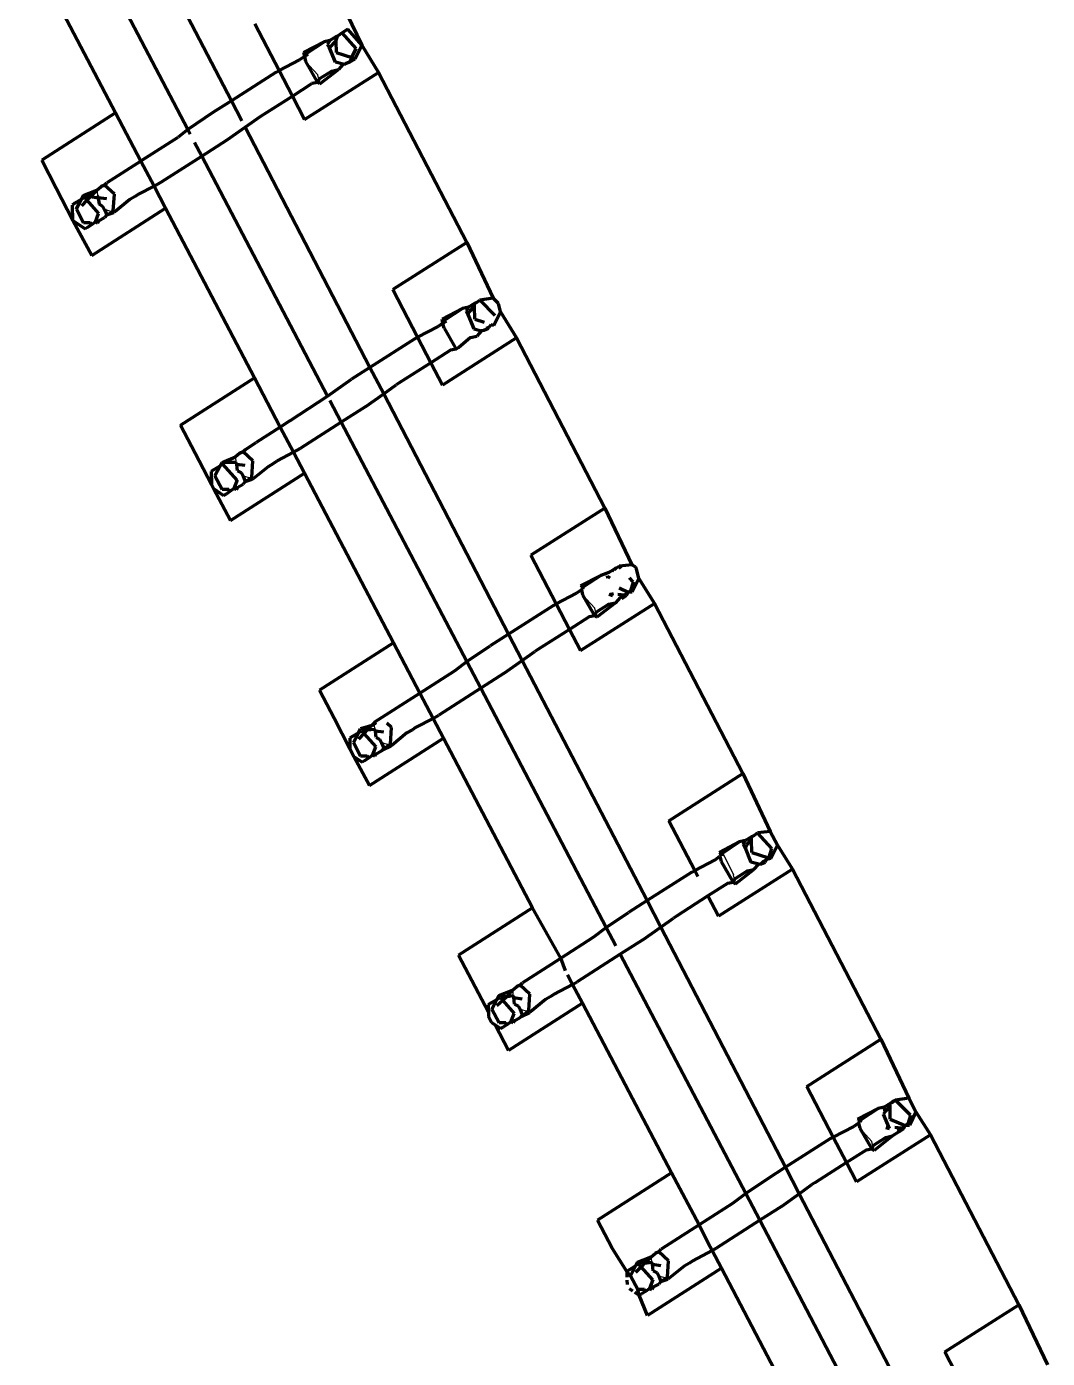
# Model space of a CAD drawing. Header units: millimetres. Extents: x 4307 to 31003, y 2809 to 20009.
# Drawn here: x 11509.46 to 11527.03, y 12521.96 to 12544.88 of the extents above; entities that cross this region are included whole.
import ezdxf

# ---------------------------------------------------------------- set-up
doc = ezdxf.new("R2010")
doc.units = ezdxf.units.MM
doc.layers.add('ProfileEdges', color=7, linetype='Continuous')

msp = doc.modelspace()

# ---------------------------------------------------------------- linework, layer by layer
for p, q in [((11514.265, 12544.413), (11514.226, 12544.438)), ((11514.261, 12544.281), (11514.472, 12544.054)), ((11514.451, 12543.952), (11514.49, 12543.977)), ((11514.49, 12543.977), (11514.472, 12544.054)), ((11510.67, 12542.069), (11510.674, 12542.043)), ((11510.674, 12542.043), (11510.678, 12541.973)), ((11510.932, 12541.698), (11510.801, 12541.735)), ((11510.96, 12541.683), (11510.932, 12541.698)), ((11516.61, 12539.849), (11516.649, 12539.824)), ((11516.835, 12539.363), (11516.894, 12539.357)), ((11513.054, 12537.48), (11513.062, 12537.384)), ((11513.317, 12537.109), (11513.186, 12537.146)), ((11513.344, 12537.094), (11513.317, 12537.109)), ((11519.029, 12535.103), (11519.24, 12534.875)), ((11519.219, 12534.774), (11519.258, 12534.798)), ((11519.258, 12534.798), (11519.24, 12534.875)), ((11515.438, 12532.891), (11515.442, 12532.865)), ((11515.442, 12532.865), (11515.446, 12532.794)), ((11515.701, 12532.52), (11515.57, 12532.557)), ((11515.728, 12532.504), (11515.701, 12532.52)), ((11521.454, 12530.636), (11521.625, 12530.286)), ((11521.604, 12530.185), (11521.643, 12530.209)), ((11521.643, 12530.209), (11521.625, 12530.286)), ((11517.822, 12528.301), (11517.826, 12528.276)), ((11517.826, 12528.276), (11517.83, 12528.205)), ((11518.085, 12527.931), (11517.954, 12527.968)), ((11518.113, 12527.915), (11518.085, 12527.931)), ((11523.798, 12525.924), (11524.009, 12525.697)), ((11523.988, 12525.595), (11524.027, 12525.62)), ((11524.027, 12525.62), (11524.009, 12525.697)), ((11520.207, 12523.712), (11520.211, 12523.687)), ((11520.211, 12523.687), (11520.215, 12523.616)), ((11520.469, 12523.342), (11520.339, 12523.379)), ((11520.497, 12523.326), (11520.469, 12523.342))]:
    msp.add_line(p, q)
at = {"layer": 'ProfileEdges', "lineweight": 211}
for p, q in [((11510.838, 12547.741), (11512.985, 12543.608)), ((11512.235, 12543.112), (11510.076, 12547.232)), ((11510.992, 12543.399), (11509.461, 12546.319)), ((11514.664, 12545.74), (11515.229, 12544.562)), ((11513.806, 12544.127), (11513.389, 12544.93)), ((11514.681, 12544.645), (11514.579, 12544.619)), ((11514.681, 12544.645), (11514.642, 12544.578)), ((11514.673, 12544.52), (11514.784, 12544.632)), ((11514.783, 12544.707), (11514.681, 12544.645)), ((11514.812, 12544.72), (11514.783, 12544.707)), ((11514.783, 12544.707), (11514.784, 12544.632)), ((11514.784, 12544.632), (11514.812, 12544.72)), ((11514.784, 12544.632), (11514.788, 12544.437)), ((11514.889, 12544.777), (11514.812, 12544.72)), ((11514.987, 12544.837), (11514.889, 12544.777)), ((11515.134, 12544.504), (11514.889, 12544.777)), ((11515.229, 12544.562), (11514.987, 12544.837)), ((11514.226, 12544.438), (11514.579, 12544.619)), ((11514.226, 12544.438), (11514.241, 12544.37)), ((11514.265, 12544.413), (11514.241, 12544.37)), ((11514.302, 12544.404), (11514.241, 12544.37)), ((11514.265, 12544.413), (11514.579, 12544.619)), ((11514.673, 12544.52), (11514.642, 12544.578)), ((11514.774, 12544.272), (11514.673, 12544.52)), ((11514.788, 12544.437), (11515.056, 12544.35)), ((11515.056, 12544.35), (11515.134, 12544.504)), ((11515.116, 12544.331), (11515.229, 12544.562)), ((11515.229, 12544.562), (11515.518, 12544.096)), ((11513.806, 12544.127), (11514.158, 12544.312)), ((11514.241, 12544.37), (11514.158, 12544.312)), ((11514.241, 12544.37), (11514.261, 12544.281)), ((11514.261, 12544.281), (11514.451, 12543.952)), ((11514.908, 12544.238), (11514.774, 12544.272)), ((11514.908, 12544.238), (11514.826, 12544.147)), ((11514.908, 12544.238), (11514.947, 12544.241)), ((11515.016, 12544.27), (11514.947, 12544.241)), ((11515.016, 12544.27), (11515.056, 12544.35)), ((11515.016, 12544.27), (11515.116, 12544.331)), ((11515.056, 12544.35), (11515.116, 12544.331)), ((11513.758, 12544.1), (11512.985, 12543.608)), ((11513.758, 12544.1), (11513.806, 12544.127)), ((11513.806, 12544.127), (11514.034, 12543.688)), ((11514.243, 12543.285), (11515.518, 12544.096)), ((11514.451, 12543.952), (11514.47, 12543.919)), ((11514.49, 12543.977), (11514.47, 12543.919)), ((11514.714, 12544.119), (11514.49, 12543.977)), ((11514.509, 12543.897), (11514.826, 12544.147)), ((11514.714, 12544.119), (11514.826, 12544.147)), ((11515.518, 12544.096), (11517.039, 12541.169)), ((11514.034, 12543.688), (11514.372, 12543.902)), ((11514.47, 12543.919), (11514.372, 12543.902)), ((11514.509, 12543.897), (11514.47, 12543.919)), ((11512.985, 12543.608), (11512.667, 12543.405)), ((11512.985, 12543.608), (11513.165, 12543.261)), ((11513.49, 12543.342), (11514.034, 12543.688)), ((11514.243, 12543.285), (11514.034, 12543.688)), ((11510.992, 12543.399), (11509.72, 12542.583)), ((11511.428, 12542.568), (11510.992, 12543.399)), ((11512.667, 12543.405), (11512.235, 12543.112)), ((11513.222, 12543.152), (11513.49, 12543.342)), ((11512.235, 12543.112), (11512.071, 12542.982)), ((11512.276, 12543.035), (11512.235, 12543.112)), ((11512.914, 12542.932), (11513.222, 12543.152)), ((11513.222, 12543.152), (11515.37, 12539.019)), ((11511.501, 12542.618), (11512.071, 12542.982)), ((11512.476, 12542.653), (11512.352, 12542.89)), ((11512.476, 12542.653), (11512.914, 12542.932)), ((11509.971, 12542.105), (11509.72, 12542.583)), ((11511.428, 12542.568), (11510.842, 12542.196)), ((11511.501, 12542.618), (11511.428, 12542.568)), ((11511.428, 12542.568), (11511.654, 12542.138)), ((11511.784, 12542.211), (11512.476, 12542.653)), ((11514.641, 12538.525), (11512.476, 12542.653)), ((11510.258, 12541.546), (11509.971, 12542.105)), ((11510.67, 12542.069), (11510.739, 12542.124)), ((11510.802, 12542.153), (11510.739, 12542.124)), ((11510.802, 12542.153), (11510.842, 12542.196)), ((11510.971, 12541.997), (11510.802, 12542.153)), ((11511.388, 12541.998), (11511.654, 12542.138)), ((11511.654, 12542.138), (11511.784, 12542.211)), ((11511.654, 12542.138), (11511.853, 12541.759)), ((11510.402, 12541.909), (11510.292, 12541.843)), ((11510.317, 12541.742), (11510.402, 12541.909)), ((11510.402, 12541.909), (11510.435, 12541.975)), ((11510.456, 12541.944), (11510.402, 12541.909)), ((11510.499, 12541.896), (11510.403, 12541.798)), ((11510.435, 12541.975), (11510.67, 12542.069)), ((11510.435, 12541.975), (11510.56, 12541.958)), ((11510.456, 12541.944), (11510.499, 12541.896)), ((11510.499, 12541.896), (11510.56, 12541.958)), ((11510.499, 12541.896), (11510.7, 12541.668)), ((11510.56, 12541.958), (11510.67, 12542.069)), ((11510.56, 12541.958), (11510.695, 12541.939)), ((11510.695, 12541.939), (11510.678, 12541.973)), ((11510.839, 12541.919), (11510.695, 12541.939)), ((11510.695, 12541.939), (11510.707, 12541.827)), ((11510.952, 12541.714), (11510.971, 12541.997)), ((11511.239, 12541.905), (11510.982, 12541.697)), ((11511.331, 12541.957), (11511.239, 12541.905)), ((11511.388, 12541.998), (11511.331, 12541.957)), ((11510.292, 12541.843), (11510.253, 12541.813)), ((11510.258, 12541.546), (11510.253, 12541.813)), ((11510.317, 12541.742), (11510.44, 12541.506)), ((11510.581, 12540.943), (11511.853, 12541.759)), ((11510.644, 12541.522), (11510.7, 12541.668)), ((11510.773, 12541.79), (11510.707, 12541.827)), ((11510.801, 12541.735), (11510.773, 12541.79)), ((11510.801, 12541.735), (11510.839, 12541.644)), ((11510.839, 12541.644), (11510.802, 12541.596)), ((11510.839, 12541.644), (11510.932, 12541.698)), ((11510.839, 12541.644), (11510.96, 12541.683)), ((11510.932, 12541.698), (11510.952, 12541.714)), ((11510.96, 12541.683), (11510.952, 12541.714)), ((11510.982, 12541.697), (11510.96, 12541.683)), ((11511.853, 12541.759), (11513.384, 12538.838)), ((11510.258, 12541.546), (11510.466, 12541.404)), ((11510.581, 12540.943), (11510.258, 12541.546)), ((11510.555, 12541.504), (11510.44, 12541.506)), ((11510.509, 12541.428), (11510.466, 12541.404)), ((11510.581, 12541.475), (11510.509, 12541.428)), ((11510.581, 12541.475), (11510.555, 12541.504)), ((11510.581, 12541.475), (11510.644, 12541.522)), ((11510.644, 12541.522), (11510.682, 12541.502)), ((11510.702, 12541.542), (11510.682, 12541.502)), ((11510.702, 12541.542), (11510.802, 12541.596)), ((11517.039, 12541.169), (11515.764, 12540.358)), ((11517.039, 12541.169), (11517.491, 12540.208)), ((11516.19, 12539.538), (11515.764, 12540.358)), ((11517.065, 12540.056), (11516.964, 12540.03)), ((11517.065, 12540.056), (11517.027, 12539.988)), ((11517.168, 12540.118), (11517.065, 12540.056)), ((11517.168, 12540.064), (11517.085, 12539.978)), ((11517.196, 12540.131), (11517.168, 12540.118)), ((11517.168, 12540.064), (11517.168, 12540.118)), ((11517.172, 12539.848), (11517.168, 12540.064)), ((11517.196, 12540.131), (11517.259, 12540.173)), ((11517.491, 12540.208), (11517.259, 12540.173)), ((11517.259, 12540.173), (11517.518, 12539.914)), ((11517.584, 12540.12), (11517.491, 12540.208)), ((11517.614, 12539.973), (11517.584, 12540.12)), ((11516.61, 12539.849), (11516.964, 12540.03)), ((11516.625, 12539.781), (11516.61, 12539.849)), ((11516.649, 12539.824), (11516.625, 12539.781)), ((11516.686, 12539.814), (11516.625, 12539.781)), ((11516.964, 12540.03), (11516.649, 12539.824)), ((11517.027, 12539.988), (11517.057, 12539.931)), ((11517.085, 12539.978), (11517.057, 12539.931)), ((11517.057, 12539.931), (11517.158, 12539.683)), ((11517.172, 12539.848), (11517.333, 12539.796)), ((11517.614, 12539.973), (11517.5, 12539.742)), ((11517.614, 12539.973), (11517.893, 12539.525)), ((11516.19, 12539.538), (11516.542, 12539.723)), ((11516.625, 12539.781), (11516.542, 12539.723)), ((11516.645, 12539.692), (11516.625, 12539.781)), ((11516.645, 12539.692), (11516.835, 12539.363)), ((11517.158, 12539.683), (11517.292, 12539.649)), ((11517.292, 12539.649), (11517.211, 12539.557)), ((11517.331, 12539.652), (11517.292, 12539.649)), ((11517.4, 12539.681), (11517.331, 12539.652)), ((11517.417, 12539.704), (11517.371, 12539.69)), ((11517.4, 12539.681), (11517.417, 12539.704)), ((11517.449, 12539.749), (11517.417, 12539.704)), ((11517.5, 12539.742), (11517.449, 12539.749)), ((11516.143, 12539.511), (11515.37, 12539.019)), ((11516.143, 12539.511), (11516.19, 12539.538)), ((11516.19, 12539.538), (11516.419, 12539.098)), ((11517.893, 12539.525), (11516.618, 12538.714)), ((11516.835, 12539.363), (11516.854, 12539.33)), ((11516.894, 12539.357), (11516.854, 12539.33)), ((11517.098, 12539.53), (11516.894, 12539.357)), ((11517.098, 12539.53), (11517.211, 12539.557)), ((11519.414, 12536.598), (11517.893, 12539.525)), ((11516.756, 12539.313), (11516.419, 12539.098)), ((11516.854, 12539.33), (11516.756, 12539.313)), ((11515.37, 12539.019), (11515.051, 12538.816)), ((11515.37, 12539.019), (11515.607, 12538.563)), ((11516.419, 12539.098), (11515.874, 12538.753)), ((11516.618, 12538.714), (11516.419, 12539.098)), ((11512.112, 12538.022), (11513.384, 12538.838)), ((11513.827, 12537.992), (11513.384, 12538.838)), ((11514.641, 12538.525), (11515.051, 12538.816)), ((11515.607, 12538.563), (11515.823, 12538.719)), ((11515.874, 12538.753), (11515.823, 12538.719)), ((11513.992, 12538.097), (11514.641, 12538.525)), ((11514.877, 12538.074), (11514.679, 12538.451)), ((11515.298, 12538.343), (11515.607, 12538.563)), ((11515.607, 12538.563), (11517.754, 12534.429)), ((11515.298, 12538.343), (11514.877, 12538.074)), ((11512.363, 12537.544), (11512.112, 12538.022)), ((11513.827, 12537.992), (11513.41, 12537.724)), ((11513.992, 12538.097), (11513.827, 12537.992)), ((11513.827, 12537.992), (11514.055, 12537.558)), ((11514.877, 12538.074), (11514.169, 12537.622)), ((11517.036, 12533.956), (11514.877, 12538.074)), ((11512.642, 12537), (11512.363, 12537.544)), ((11513.123, 12537.535), (11513.054, 12537.48)), ((11513.186, 12537.564), (11513.123, 12537.535)), ((11513.186, 12537.564), (11513.227, 12537.607)), ((11513.355, 12537.408), (11513.186, 12537.564)), ((11513.227, 12537.607), (11513.41, 12537.724)), ((11513.772, 12537.409), (11514.055, 12537.558)), ((11514.055, 12537.558), (11514.169, 12537.622)), ((11514.055, 12537.558), (11514.244, 12537.198)), ((11512.677, 12537.254), (11512.792, 12537.324)), ((11512.702, 12537.153), (11512.792, 12537.324)), ((11512.792, 12537.324), (11512.824, 12537.384)), ((11512.84, 12537.355), (11512.792, 12537.324)), ((11512.824, 12537.384), (11513.054, 12537.48)), ((11513.062, 12537.384), (11512.824, 12537.384)), ((11513.084, 12537.079), (11512.84, 12537.355)), ((11513.08, 12537.349), (11513.062, 12537.384)), ((11513.223, 12537.33), (11513.08, 12537.349)), ((11513.092, 12537.238), (11513.08, 12537.349)), ((11513.337, 12537.125), (11513.355, 12537.408)), ((11513.623, 12537.315), (11513.367, 12537.108)), ((11513.623, 12537.315), (11513.715, 12537.367)), ((11513.715, 12537.367), (11513.772, 12537.409)), ((11512.677, 12537.254), (11512.637, 12537.224)), ((11512.637, 12537.224), (11512.642, 12537)), ((11512.702, 12537.153), (11512.825, 12536.917)), ((11512.972, 12536.382), (11514.244, 12537.198)), ((11513.084, 12537.079), (11513.028, 12536.933)), ((11513.157, 12537.201), (11513.092, 12537.238)), ((11513.186, 12537.146), (11513.157, 12537.201)), ((11513.186, 12537.146), (11513.223, 12537.055)), ((11513.223, 12537.055), (11513.317, 12537.109)), ((11513.223, 12537.055), (11513.344, 12537.094)), ((11513.317, 12537.109), (11513.337, 12537.125)), ((11513.344, 12537.094), (11513.337, 12537.125)), ((11513.367, 12537.108), (11513.344, 12537.094)), ((11515.775, 12534.277), (11514.244, 12537.198)), ((11512.677, 12536.932), (11512.642, 12537)), ((11512.677, 12536.932), (11512.851, 12536.815)), ((11512.972, 12536.382), (11512.677, 12536.932)), ((11512.939, 12536.915), (11512.825, 12536.917)), ((11512.851, 12536.815), (11512.893, 12536.838)), ((11512.965, 12536.886), (11512.893, 12536.838)), ((11512.965, 12536.886), (11512.939, 12536.915)), ((11512.965, 12536.886), (11513.028, 12536.933)), ((11513.086, 12536.952), (11513.028, 12536.933)), ((11513.066, 12536.913), (11513.028, 12536.933)), ((11513.086, 12536.952), (11513.066, 12536.913)), ((11513.086, 12536.952), (11513.186, 12537.007)), ((11513.223, 12537.055), (11513.186, 12537.007)), ((11519.414, 12536.598), (11518.139, 12535.787)), ((11519.414, 12536.598), (11519.875, 12535.619)), ((11518.574, 12534.949), (11518.139, 12535.787)), ((11519.48, 12535.486), (11519.342, 12535.439)), ((11519.552, 12535.529), (11519.48, 12535.486)), ((11519.552, 12535.529), (11519.538, 12535.505)), ((11519.606, 12535.566), (11519.552, 12535.529)), ((11519.58, 12535.542), (11519.606, 12535.566)), ((11519.606, 12535.566), (11519.658, 12535.599)), ((11519.875, 12535.619), (11519.658, 12535.599)), ((11519.694, 12535.558), (11519.658, 12535.599)), ((11519.941, 12535.583), (11519.875, 12535.619)), ((11519.941, 12535.583), (11519.959, 12535.549)), ((11519.998, 12535.383), (11519.959, 12535.549)), ((11518.995, 12535.259), (11519.342, 12535.439)), ((11519.034, 12535.235), (11518.995, 12535.259)), ((11519.034, 12535.235), (11519.01, 12535.191)), ((11519.342, 12535.439), (11519.034, 12535.235)), ((11519.07, 12535.225), (11519.034, 12535.235)), ((11519.466, 12535.383), (11519.459, 12535.428)), ((11519.491, 12535.425), (11519.466, 12535.383)), ((11519.658, 12535.226), (11519.812, 12535.147)), ((11519.902, 12535.325), (11519.839, 12535.396)), ((11519.902, 12535.325), (11519.856, 12535.175)), ((11519.998, 12535.383), (11519.884, 12535.153)), ((11519.998, 12535.383), (11520.268, 12534.953)), ((11518.574, 12534.949), (11518.926, 12535.134)), ((11519.01, 12535.191), (11518.926, 12535.134)), ((11519.01, 12535.191), (11519.029, 12535.103)), ((11519.029, 12535.103), (11519.219, 12534.774)), ((11519.481, 12535.115), (11519.542, 12535.094)), ((11519.542, 12535.094), (11519.53, 12535.143)), ((11519.677, 12535.059), (11519.595, 12534.968)), ((11519.633, 12535.114), (11519.755, 12535.101)), ((11519.755, 12535.101), (11519.677, 12535.059)), ((11519.704, 12535.041), (11519.784, 12535.092)), ((11519.812, 12535.147), (11519.755, 12535.101)), ((11519.755, 12535.101), (11519.784, 12535.092)), ((11519.812, 12535.147), (11519.784, 12535.092)), ((11519.856, 12535.175), (11519.812, 12535.147)), ((11519.812, 12535.147), (11519.884, 12535.153)), ((11518.527, 12534.922), (11517.754, 12534.429)), ((11518.527, 12534.922), (11518.574, 12534.949)), ((11518.574, 12534.949), (11518.803, 12534.509)), ((11518.993, 12534.143), (11520.268, 12534.953)), ((11519.219, 12534.774), (11519.238, 12534.741)), ((11519.258, 12534.798), (11519.238, 12534.741)), ((11519.483, 12534.941), (11519.258, 12534.798)), ((11519.595, 12534.968), (11519.277, 12534.718)), ((11519.483, 12534.941), (11519.595, 12534.968)), ((11521.789, 12532.026), (11520.268, 12534.953)), ((11519.14, 12534.724), (11518.803, 12534.509)), ((11519.238, 12534.741), (11519.14, 12534.724)), ((11519.238, 12534.741), (11519.277, 12534.718)), ((11517.754, 12534.429), (11517.436, 12534.227)), ((11517.754, 12534.429), (11517.991, 12533.973)), ((11518.803, 12534.509), (11518.258, 12534.164)), ((11518.993, 12534.143), (11518.803, 12534.509)), ((11515.775, 12534.277), (11514.503, 12533.461)), ((11516.228, 12533.413), (11515.775, 12534.277)), ((11517.036, 12533.956), (11517.436, 12534.227)), ((11517.991, 12533.973), (11518.208, 12534.13)), ((11518.258, 12534.164), (11518.208, 12534.13)), ((11516.839, 12533.804), (11517.036, 12533.956)), ((11517.278, 12533.495), (11517.036, 12533.956)), ((11517.682, 12533.754), (11517.991, 12533.973)), ((11517.991, 12533.973), (11520.138, 12529.84)), ((11516.228, 12533.413), (11516.839, 12533.804)), ((11517.682, 12533.754), (11517.278, 12533.495)), ((11514.754, 12532.983), (11514.503, 12533.461)), ((11515.451, 12532.915), (11516.228, 12533.413)), ((11516.228, 12533.413), (11516.456, 12532.978)), ((11517.278, 12533.495), (11516.553, 12533.033)), ((11519.437, 12529.378), (11517.278, 12533.495)), ((11515.025, 12532.453), (11514.754, 12532.983)), ((11516.156, 12532.82), (11516.456, 12532.978)), ((11516.456, 12532.978), (11516.553, 12533.033)), ((11516.456, 12532.978), (11516.635, 12532.637)), ((11515.061, 12532.664), (11515.177, 12532.734)), ((11515.086, 12532.564), (11515.177, 12532.734)), ((11515.265, 12532.719), (11515.171, 12532.62)), ((11515.177, 12532.734), (11515.209, 12532.795)), ((11515.177, 12532.734), (11515.225, 12532.765)), ((11515.442, 12532.865), (11515.209, 12532.795)), ((11515.209, 12532.795), (11515.322, 12532.779)), ((11515.225, 12532.765), (11515.265, 12532.719)), ((11515.322, 12532.779), (11515.265, 12532.719)), ((11515.265, 12532.719), (11515.469, 12532.49)), ((11515.438, 12532.891), (11515.322, 12532.779)), ((11515.322, 12532.779), (11515.446, 12532.794)), ((11515.438, 12532.891), (11515.451, 12532.915)), ((11515.481, 12532.9), (11515.438, 12532.891)), ((11515.451, 12532.915), (11515.442, 12532.865)), ((11515.464, 12532.76), (11515.446, 12532.794)), ((11515.607, 12532.74), (11515.464, 12532.76)), ((11515.476, 12532.649), (11515.464, 12532.76)), ((11515.74, 12532.818), (11515.66, 12532.892)), ((11515.721, 12532.536), (11515.74, 12532.818)), ((11516.007, 12532.726), (11515.751, 12532.519)), ((11516.1, 12532.778), (11516.007, 12532.726)), ((11516.156, 12532.82), (11516.1, 12532.778)), ((11515.061, 12532.664), (11515.021, 12532.634)), ((11515.021, 12532.634), (11515.025, 12532.453)), ((11515.086, 12532.564), (11515.209, 12532.328)), ((11515.363, 12531.821), (11516.635, 12532.637)), ((11515.413, 12532.344), (11515.469, 12532.49)), ((11515.542, 12532.611), (11515.476, 12532.649)), ((11515.57, 12532.557), (11515.542, 12532.611)), ((11515.57, 12532.557), (11515.608, 12532.466)), ((11515.599, 12532.44), (11515.701, 12532.52)), ((11515.599, 12532.44), (11515.728, 12532.504)), ((11515.701, 12532.52), (11515.721, 12532.536)), ((11515.728, 12532.504), (11515.721, 12532.536)), ((11515.751, 12532.519), (11515.728, 12532.504)), ((11518.166, 12529.717), (11516.635, 12532.637)), ((11515.093, 12532.321), (11515.025, 12532.453)), ((11515.093, 12532.321), (11515.235, 12532.226)), ((11515.363, 12531.821), (11515.093, 12532.321)), ((11515.323, 12532.326), (11515.209, 12532.328)), ((11515.278, 12532.249), (11515.235, 12532.226)), ((11515.349, 12532.297), (11515.278, 12532.249)), ((11515.349, 12532.297), (11515.323, 12532.326)), ((11515.349, 12532.297), (11515.413, 12532.344)), ((11515.471, 12532.363), (11515.413, 12532.344)), ((11515.451, 12532.324), (11515.413, 12532.344)), ((11515.471, 12532.363), (11515.451, 12532.324)), ((11515.471, 12532.363), (11515.571, 12532.418)), ((11515.608, 12532.466), (11515.571, 12532.418)), ((11515.571, 12532.418), (11515.599, 12532.44)), ((11520.514, 12531.216), (11521.789, 12532.026)), ((11521.789, 12532.026), (11522.259, 12531.03)), ((11520.959, 12530.359), (11520.514, 12531.216)), ((11521.834, 12530.877), (11521.726, 12530.85)), ((11521.795, 12530.81), (11521.834, 12530.877)), ((11521.936, 12530.94), (11521.834, 12530.877)), ((11521.937, 12530.885), (11521.853, 12530.799)), ((11521.964, 12530.952), (11521.936, 12530.94)), ((11521.937, 12530.885), (11521.936, 12530.94)), ((11521.941, 12530.669), (11521.937, 12530.885)), ((11521.964, 12530.952), (11522.042, 12531.01)), ((11522.259, 12531.03), (11522.042, 12531.01)), ((11522.287, 12530.736), (11522.042, 12531.01)), ((11522.382, 12530.794), (11522.259, 12531.03)), ((11521.726, 12530.85), (11521.379, 12530.67)), ((11521.379, 12530.67), (11521.418, 12530.646)), ((11521.418, 12530.646), (11521.393, 12530.605)), ((11521.418, 12530.646), (11521.726, 12530.85)), ((11521.418, 12530.646), (11521.454, 12530.636)), ((11521.795, 12530.81), (11521.825, 12530.752)), ((11521.853, 12530.799), (11521.825, 12530.752)), ((11521.825, 12530.752), (11521.927, 12530.505)), ((11521.941, 12530.669), (11522.209, 12530.582)), ((11522.241, 12530.586), (11522.287, 12530.736)), ((11522.382, 12530.794), (11522.268, 12530.563)), ((11522.382, 12530.794), (11522.643, 12530.382)), ((11520.959, 12530.359), (11521.311, 12530.545)), ((11521.311, 12530.545), (11521.393, 12530.605)), ((11521.393, 12530.605), (11521.414, 12530.513)), ((11521.414, 12530.513), (11521.604, 12530.185)), ((11522.061, 12530.47), (11521.927, 12530.505)), ((11521.979, 12530.379), (11522.061, 12530.47)), ((11522.061, 12530.47), (11522.1, 12530.474)), ((11522.14, 12530.512), (11522.1, 12530.474)), ((11522.1, 12530.474), (11522.169, 12530.503)), ((11522.193, 12530.551), (11522.14, 12530.512)), ((11522.169, 12530.503), (11522.14, 12530.512)), ((11522.169, 12530.503), (11522.193, 12530.551)), ((11522.241, 12530.586), (11522.193, 12530.551)), ((11522.268, 12530.563), (11522.193, 12530.551)), ((11522.209, 12530.582), (11522.241, 12530.586)), ((11522.241, 12530.586), (11522.268, 12530.563)), ((11520.911, 12530.333), (11520.138, 12529.84)), ((11520.911, 12530.333), (11520.959, 12530.359)), ((11521.013, 12530.254), (11520.959, 12530.359)), ((11522.643, 12530.382), (11521.368, 12529.571)), ((11521.604, 12530.185), (11521.623, 12530.152)), ((11521.643, 12530.209), (11521.623, 12530.152)), ((11521.867, 12530.351), (11521.643, 12530.209)), ((11521.662, 12530.129), (11521.979, 12530.379)), ((11521.867, 12530.351), (11521.979, 12530.379)), ((11522.643, 12530.382), (11524.164, 12527.455)), ((11521.525, 12530.134), (11521.186, 12529.921)), ((11521.623, 12530.152), (11521.525, 12530.134)), ((11521.623, 12530.152), (11521.662, 12530.129)), ((11520.138, 12529.84), (11519.82, 12529.638)), ((11520.138, 12529.84), (11520.375, 12529.384)), ((11521.186, 12529.921), (11520.643, 12529.575)), ((11521.368, 12529.571), (11521.186, 12529.921)), ((11518.166, 12529.717), (11516.894, 12528.901)), ((11518.654, 12528.85), (11518.166, 12529.717)), ((11519.437, 12529.378), (11519.82, 12529.638)), ((11520.375, 12529.384), (11520.592, 12529.541)), ((11520.643, 12529.575), (11520.592, 12529.541)), ((11519.223, 12529.215), (11519.437, 12529.378)), ((11519.603, 12529.06), (11519.437, 12529.378)), ((11520.066, 12529.165), (11520.375, 12529.384)), ((11520.375, 12529.384), (11522.522, 12525.251)), ((11518.654, 12528.85), (11519.223, 12529.215)), ((11520.066, 12529.165), (11519.678, 12528.917)), ((11517.408, 12527.92), (11516.894, 12528.901)), ((11518.63, 12528.833), (11517.995, 12528.428)), ((11518.654, 12528.85), (11518.63, 12528.833)), ((11518.736, 12528.631), (11518.654, 12528.85)), ((11519.678, 12528.917), (11518.937, 12528.443)), ((11521.837, 12524.799), (11519.678, 12528.917)), ((11517.822, 12528.301), (11517.891, 12528.357)), ((11517.955, 12528.386), (11517.891, 12528.357)), ((11517.955, 12528.386), (11517.995, 12528.428)), ((11518.124, 12528.229), (11517.955, 12528.386)), ((11518.54, 12528.231), (11518.857, 12528.399)), ((11518.857, 12528.399), (11518.77, 12528.566)), ((11518.857, 12528.399), (11518.937, 12528.443)), ((11518.857, 12528.399), (11519.027, 12528.076)), ((11517.445, 12528.075), (11517.555, 12528.141)), ((11517.47, 12527.974), (11517.555, 12528.141)), ((11517.555, 12528.141), (11517.588, 12528.208)), ((11517.555, 12528.141), (11517.609, 12528.176)), ((11517.657, 12528.122), (11517.555, 12528.031)), ((11517.588, 12528.208), (11517.822, 12528.301)), ((11517.588, 12528.208), (11517.729, 12528.188)), ((11517.609, 12528.176), (11517.657, 12528.122)), ((11517.729, 12528.188), (11517.657, 12528.122)), ((11517.657, 12528.122), (11517.853, 12527.9)), ((11517.729, 12528.188), (11517.822, 12528.301)), ((11517.729, 12528.188), (11517.83, 12528.205)), ((11517.83, 12528.205), (11517.848, 12528.171)), ((11517.848, 12528.171), (11517.991, 12528.151)), ((11517.86, 12528.06), (11517.848, 12528.171)), ((11518.105, 12527.947), (11518.124, 12528.229)), ((11518.391, 12528.137), (11518.135, 12527.929)), ((11518.484, 12528.189), (11518.391, 12528.137)), ((11518.54, 12528.231), (11518.484, 12528.189)), ((11517.445, 12528.075), (11517.406, 12528.045)), ((11517.406, 12528.045), (11517.408, 12527.92)), ((11517.408, 12527.92), (11517.41, 12527.844)), ((11517.47, 12527.974), (11517.593, 12527.739)), ((11519.027, 12528.076), (11517.755, 12527.26)), ((11517.797, 12527.755), (11517.853, 12527.9)), ((11517.926, 12528.022), (11517.86, 12528.06)), ((11517.954, 12527.968), (11517.926, 12528.022)), ((11517.954, 12527.968), (11517.992, 12527.877)), ((11517.983, 12527.851), (11518.085, 12527.931)), ((11517.983, 12527.851), (11518.113, 12527.915)), ((11518.085, 12527.931), (11518.105, 12527.947)), ((11518.113, 12527.915), (11518.105, 12527.947)), ((11518.135, 12527.929), (11518.113, 12527.915)), ((11519.027, 12528.076), (11520.558, 12525.156)), ((11517.463, 12527.741), (11517.41, 12527.844)), ((11517.463, 12527.741), (11517.523, 12527.701)), ((11517.523, 12527.701), (11517.619, 12527.637)), ((11517.755, 12527.26), (11517.523, 12527.701)), ((11517.708, 12527.737), (11517.593, 12527.739)), ((11517.662, 12527.66), (11517.619, 12527.637)), ((11517.734, 12527.708), (11517.662, 12527.66)), ((11517.734, 12527.708), (11517.708, 12527.737)), ((11517.734, 12527.708), (11517.797, 12527.755)), ((11517.855, 12527.774), (11517.797, 12527.755)), ((11517.835, 12527.735), (11517.797, 12527.755)), ((11517.855, 12527.774), (11517.835, 12527.735)), ((11517.855, 12527.774), (11517.955, 12527.829)), ((11517.992, 12527.877), (11517.955, 12527.829)), ((11517.955, 12527.829), (11517.983, 12527.851)), ((11522.889, 12526.644), (11524.164, 12527.455)), ((11524.164, 12527.455), (11524.644, 12526.44)), ((11523.343, 12525.77), (11522.889, 12526.644)), ((11524.218, 12526.288), (11524.117, 12526.262)), ((11524.32, 12526.351), (11524.218, 12526.288)), ((11524.238, 12526.21), (11524.218, 12526.288)), ((11524.321, 12526.297), (11524.238, 12526.21)), ((11524.375, 12526.388), (11524.32, 12526.351)), ((11524.321, 12526.297), (11524.32, 12526.351)), ((11524.325, 12526.08), (11524.321, 12526.297)), ((11524.349, 12526.363), (11524.412, 12526.405)), ((11524.375, 12526.388), (11524.412, 12526.405)), ((11524.644, 12526.44), (11524.412, 12526.405)), ((11524.671, 12526.147), (11524.412, 12526.405)), ((11524.767, 12526.205), (11524.644, 12526.44)), ((11523.763, 12526.081), (11524.117, 12526.262)), ((11523.802, 12526.056), (11523.763, 12526.081)), ((11523.802, 12526.056), (11523.778, 12526.013)), ((11524.117, 12526.262), (11523.802, 12526.056)), ((11523.839, 12526.047), (11523.802, 12526.056)), ((11524.238, 12526.21), (11524.21, 12526.163)), ((11524.311, 12525.916), (11524.21, 12526.163)), ((11524.325, 12526.08), (11524.581, 12525.968)), ((11524.671, 12526.147), (11524.625, 12525.997)), ((11524.767, 12526.205), (11524.653, 12525.974)), ((11524.767, 12526.205), (11525.018, 12525.811)), ((11523.343, 12525.77), (11523.695, 12525.955)), ((11523.778, 12526.013), (11523.695, 12525.955)), ((11523.778, 12526.013), (11523.798, 12525.924)), ((11523.798, 12525.924), (11523.988, 12525.595)), ((11524.249, 12525.937), (11524.311, 12525.916)), ((11524.473, 12525.863), (11524.364, 12525.79)), ((11524.524, 12525.922), (11524.402, 12525.935)), ((11524.553, 12525.913), (11524.445, 12525.881)), ((11524.473, 12525.863), (11524.553, 12525.913)), ((11524.581, 12525.968), (11524.524, 12525.922)), ((11524.553, 12525.913), (11524.524, 12525.922)), ((11524.581, 12525.968), (11524.553, 12525.913)), ((11524.625, 12525.997), (11524.581, 12525.968)), ((11524.581, 12525.968), (11524.653, 12525.974)), ((11523.296, 12525.744), (11522.522, 12525.251)), ((11523.296, 12525.744), (11523.343, 12525.77)), ((11523.343, 12525.77), (11523.571, 12525.331)), ((11525.018, 12525.811), (11523.743, 12525)), ((11524.027, 12525.62), (11524.007, 12525.563)), ((11524.251, 12525.762), (11524.027, 12525.62)), ((11524.364, 12525.79), (11524.046, 12525.54)), ((11524.251, 12525.762), (11524.364, 12525.79)), ((11525.018, 12525.811), (11526.539, 12522.884)), ((11523.909, 12525.545), (11523.571, 12525.331)), ((11524.007, 12525.563), (11523.909, 12525.545)), ((11523.988, 12525.595), (11524.007, 12525.563)), ((11524.007, 12525.563), (11524.046, 12525.54)), ((11520.558, 12525.156), (11519.286, 12524.34)), ((11520.558, 12525.156), (11521.038, 12524.261)), ((11522.522, 12525.251), (11522.204, 12525.048)), ((11522.522, 12525.251), (11522.759, 12524.795)), ((11523.571, 12525.331), (11523.027, 12524.985)), ((11523.743, 12525), (11523.571, 12525.331)), ((11522.204, 12525.048), (11521.837, 12524.799)), ((11522.759, 12524.795), (11522.976, 12524.952)), ((11523.027, 12524.985), (11522.976, 12524.952)), ((11521.837, 12524.799), (11521.608, 12524.626)), ((11522.079, 12524.338), (11521.837, 12524.799)), ((11522.451, 12524.575), (11522.759, 12524.795)), ((11522.759, 12524.795), (11524.907, 12520.662)), ((11521.608, 12524.626), (11521.038, 12524.261)), ((11522.451, 12524.575), (11522.079, 12524.338)), ((11519.537, 12523.861), (11519.286, 12524.34)), ((11521.038, 12524.261), (11520.38, 12523.839)), ((11521.192, 12523.946), (11521.038, 12524.261)), ((11522.079, 12524.338), (11521.322, 12523.854)), ((11524.238, 12520.221), (11522.079, 12524.338)), ((11519.79, 12523.456), (11519.537, 12523.861)), ((11520.207, 12523.712), (11520.276, 12523.768)), ((11520.339, 12523.796), (11520.276, 12523.768)), ((11520.339, 12523.796), (11520.38, 12523.839)), ((11520.508, 12523.64), (11520.339, 12523.796)), ((11520.925, 12523.642), (11521.259, 12523.819)), ((11521.259, 12523.819), (11521.192, 12523.946)), ((11521.259, 12523.819), (11521.322, 12523.854)), ((11521.259, 12523.819), (11521.418, 12523.515)), ((11519.83, 12523.486), (11519.939, 12523.552)), ((11519.855, 12523.385), (11519.939, 12523.552)), ((11519.939, 12523.552), (11519.973, 12523.618)), ((11519.993, 12523.587), (11519.939, 12523.552)), ((11520.036, 12523.539), (11519.94, 12523.441)), ((11519.973, 12523.618), (11520.207, 12523.712)), ((11519.973, 12523.618), (11520.097, 12523.601)), ((11520.036, 12523.539), (11519.993, 12523.587)), ((11520.097, 12523.601), (11520.036, 12523.539)), ((11520.237, 12523.311), (11520.036, 12523.539)), ((11520.097, 12523.601), (11520.207, 12523.712)), ((11520.097, 12523.601), (11520.215, 12523.616)), ((11520.215, 12523.616), (11520.232, 12523.582)), ((11520.232, 12523.582), (11520.376, 12523.562)), ((11520.245, 12523.471), (11520.232, 12523.582)), ((11520.49, 12523.358), (11520.508, 12523.64)), ((11520.776, 12523.548), (11520.52, 12523.34)), ((11520.868, 12523.6), (11520.776, 12523.548)), ((11520.925, 12523.642), (11520.868, 12523.6)), ((11519.83, 12523.486), (11519.79, 12523.456)), ((11519.79, 12523.456), (11519.792, 12523.357)), ((11519.855, 12523.385), (11519.79, 12523.456)), ((11519.793, 12523.31), (11519.795, 12523.236)), ((11519.855, 12523.385), (11519.978, 12523.149)), ((11521.418, 12523.515), (11520.146, 12522.699)), ((11520.237, 12523.311), (11520.181, 12523.165)), ((11520.31, 12523.433), (11520.245, 12523.471)), ((11520.339, 12523.379), (11520.31, 12523.433)), ((11520.339, 12523.379), (11520.376, 12523.287)), ((11520.376, 12523.287), (11520.469, 12523.342)), ((11520.376, 12523.287), (11520.497, 12523.326)), ((11520.469, 12523.342), (11520.49, 12523.358)), ((11520.497, 12523.326), (11520.49, 12523.358)), ((11520.52, 12523.34), (11520.497, 12523.326)), ((11522.949, 12520.595), (11521.418, 12523.515)), ((11519.833, 12523.162), (11519.889, 12523.125)), ((11519.924, 12523.101), (11520.003, 12523.048)), ((11520.092, 12523.148), (11519.978, 12523.149)), ((11520.003, 12523.048), (11519.978, 12523.149)), ((11520.118, 12523.118), (11520.046, 12523.071)), ((11520.118, 12523.118), (11520.092, 12523.148)), ((11520.118, 12523.118), (11520.181, 12523.165)), ((11520.239, 12523.185), (11520.181, 12523.165)), ((11520.181, 12523.165), (11520.219, 12523.145)), ((11520.239, 12523.185), (11520.219, 12523.145)), ((11520.239, 12523.185), (11520.339, 12523.24)), ((11520.376, 12523.287), (11520.339, 12523.24)), ((11520.003, 12523.048), (11520.046, 12523.071)), ((11520.146, 12522.699), (11520.003, 12523.048)), ((11525.264, 12522.073), (11526.539, 12522.884)), ((11526.539, 12522.884), (11527.028, 12521.851)), ((11525.727, 12521.181), (11525.264, 12522.073))]:
    msp.add_line(p, q, dxfattribs=at)

doc.saveas('drawing.dxf')
